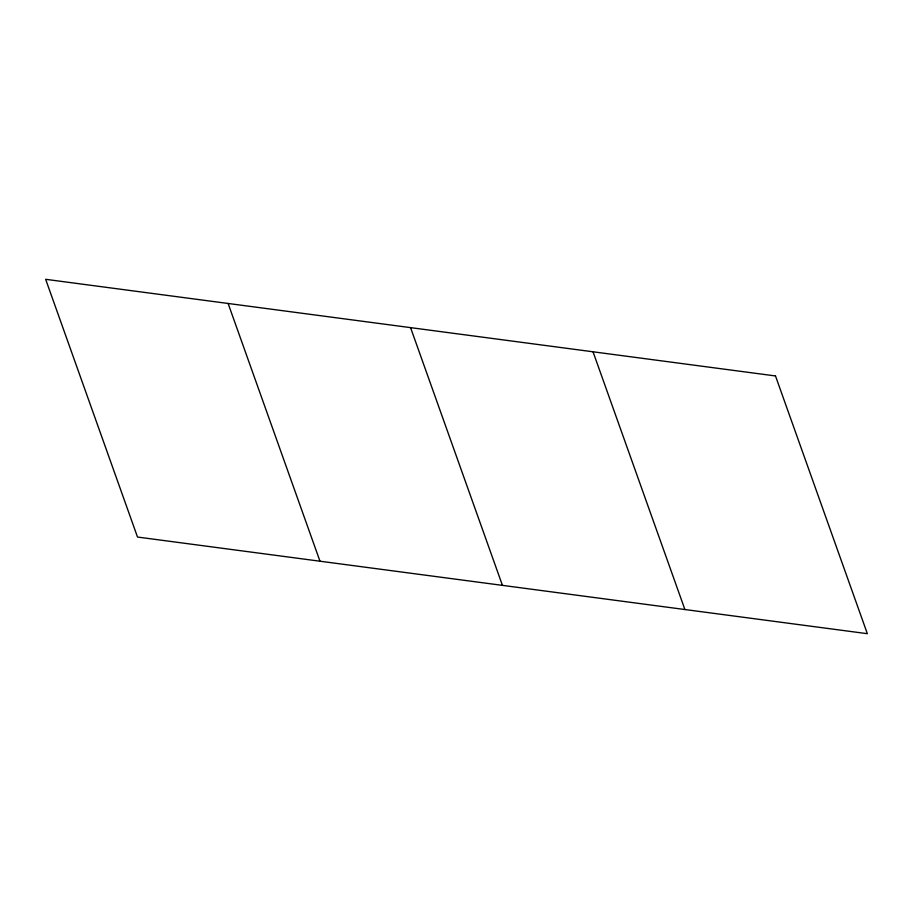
<?xml version="1.0" encoding="UTF-8"?>
<svg xmlns="http://www.w3.org/2000/svg" width="913" height="913" viewBox="0 0 913 913"><rect width="100%" height="100%" fill="white"/><g stroke="black" fill="none" stroke-linecap="round" stroke-linejoin="round"><path stroke-width="1.37" d="M593.028 351.79L684.898 609.53M410.565 327.63L502.435 585.37M228.113 303.47L319.972 561.21M775.491 375.951L45.65 279.31L137.509 537.049L867.35 633.69L775.491 375.951"/></g></svg>
